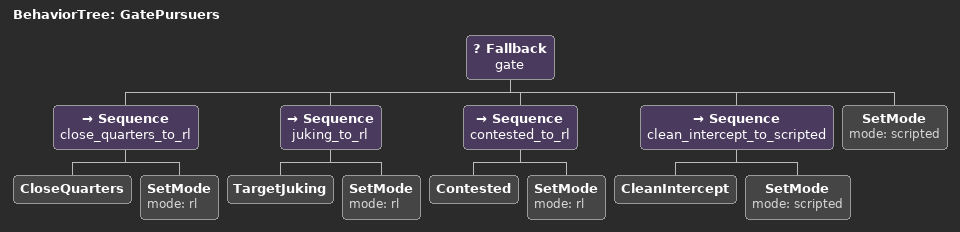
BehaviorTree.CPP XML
<?xml version="1.0"?>
<root BTCPP_format="4" main_tree_to_execute="GatePursuers">
  <BehaviorTree ID="GatePursuers">
    <Fallback name="gate">
      <Sequence name="close_quarters_to_rl">
        <CloseQuarters/>
        <SetMode mode="rl"/>
      </Sequence>
      <Sequence name="juking_to_rl">
        <TargetJuking/>
        <SetMode mode="rl"/>
      </Sequence>
      <Sequence name="contested_to_rl">
        <Contested/>
        <SetMode mode="rl"/>
      </Sequence>
      <Sequence name="clean_intercept_to_scripted">
        <CleanIntercept/>
        <SetMode mode="scripted"/>
      </Sequence>
      <SetMode mode="scripted"/>
    </Fallback>
  </BehaviorTree>
</root>
